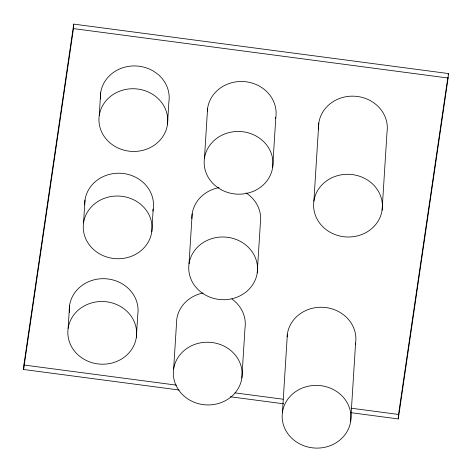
<?xml version="1.0" encoding="UTF-8"?>
<svg xmlns="http://www.w3.org/2000/svg" width="472" height="472" viewBox="0 0 472 472"><rect width="100%" height="100%" fill="white"/><g stroke="black" fill="none" stroke-linecap="round" stroke-linejoin="round"><path stroke-width="0.71" d="M179.165 390.019L23.6 369.493L23.883 365.009L73.732 24.113L448.4 73.549L448.117 78.033L398.268 418.935L350.79 412.67M23.6 369.493L73.455 28.597L73.732 24.113M68.127 328.353L69.561 305.543M83.55 222.884L84.99 200.075M99.244 115.593L100.678 92.783M136.343 337.356A34.421 31.347 3.6 0 0 89.114 303.726A34.421 31.347 3.6 0 0 81.255 357.481A34.421 31.347 3.6 0 0 136.343 337.356L137.783 314.547A34.421 31.347 3.6 0 0 104.465 278.704A34.421 31.347 3.6 0 0 69.39 312.375M151.772 231.888A34.421 31.347 3.6 0 0 104.536 198.258A34.421 31.347 3.6 0 0 96.677 252.013A34.421 31.347 3.6 0 0 151.772 231.888L153.205 209.078M167.46 124.596A34.421 31.347 3.6 0 0 120.23 90.966A34.421 31.347 3.6 0 0 112.365 144.721A34.421 31.347 3.6 0 0 167.46 124.596L168.893 101.787A34.421 31.347 3.6 0 0 135.954 65.956A34.421 31.347 3.6 0 0 100.447 98.931M173.637 369.08L176.782 319.101A34.421 31.347 3.6 0 1 203.043 292.988M189.024 263.848L192.169 213.869M204.459 158.321L207.597 108.342M241.853 378.084A34.421 31.347 3.6 0 0 194.617 344.454A34.421 31.347 3.6 0 0 186.759 398.209A34.421 31.347 3.6 0 0 241.853 378.084L244.997 328.105A34.421 31.347 3.6 0 0 231.87 298.977M257.24 272.845A34.421 31.347 3.6 0 0 210.01 239.221A34.421 31.347 3.6 0 0 202.146 292.97A34.421 31.347 3.6 0 0 257.24 272.845L260.385 222.873A34.421 31.347 3.6 0 0 246.059 192.924M272.674 167.324A34.421 31.347 3.6 0 0 225.439 133.694A34.421 31.347 3.6 0 0 217.58 187.449A34.421 31.347 3.6 0 0 272.674 167.324L275.819 117.345M282.457 412.245L287.371 334.105M313.886 201.149L318.801 123.009M350.672 421.248A34.421 31.347 3.6 0 0 303.437 387.618A34.421 31.347 3.6 0 0 295.578 441.373A34.421 31.347 3.6 0 0 350.672 421.248L355.587 343.109M382.102 210.146A34.421 31.347 3.6 0 0 334.872 176.522A34.421 31.347 3.6 0 0 327.013 230.277A34.421 31.347 3.6 0 0 382.102 210.146L387.022 132.007A34.421 31.347 3.6 0 0 353.705 96.17A34.421 31.347 3.6 0 0 318.629 129.841M398.268 418.935L398.545 414.451L447.869 77.196M448.188 75.007L448.4 73.549M73.455 28.597L448.117 78.033M23.883 365.009L176.522 385.152M234.95 392.863L283.153 399.223M351.074 408.186L398.545 414.451M230.289 396.769L283.601 403.802M287.106 336.819A34.421 31.347 3.6 0 1 325.273 307.484A34.421 31.347 3.6 0 1 355.357 344.448M84.695 204.854A34.421 31.347 3.6 0 1 122.136 173.377A34.421 31.347 3.6 0 1 152.834 211.09M207.338 111.056A34.421 31.347 3.6 0 1 245.499 81.721A34.421 31.347 3.6 0 1 275.589 118.684M191.874 218.648A34.421 31.347 3.6 0 1 219.108 187.626"/></g></svg>
